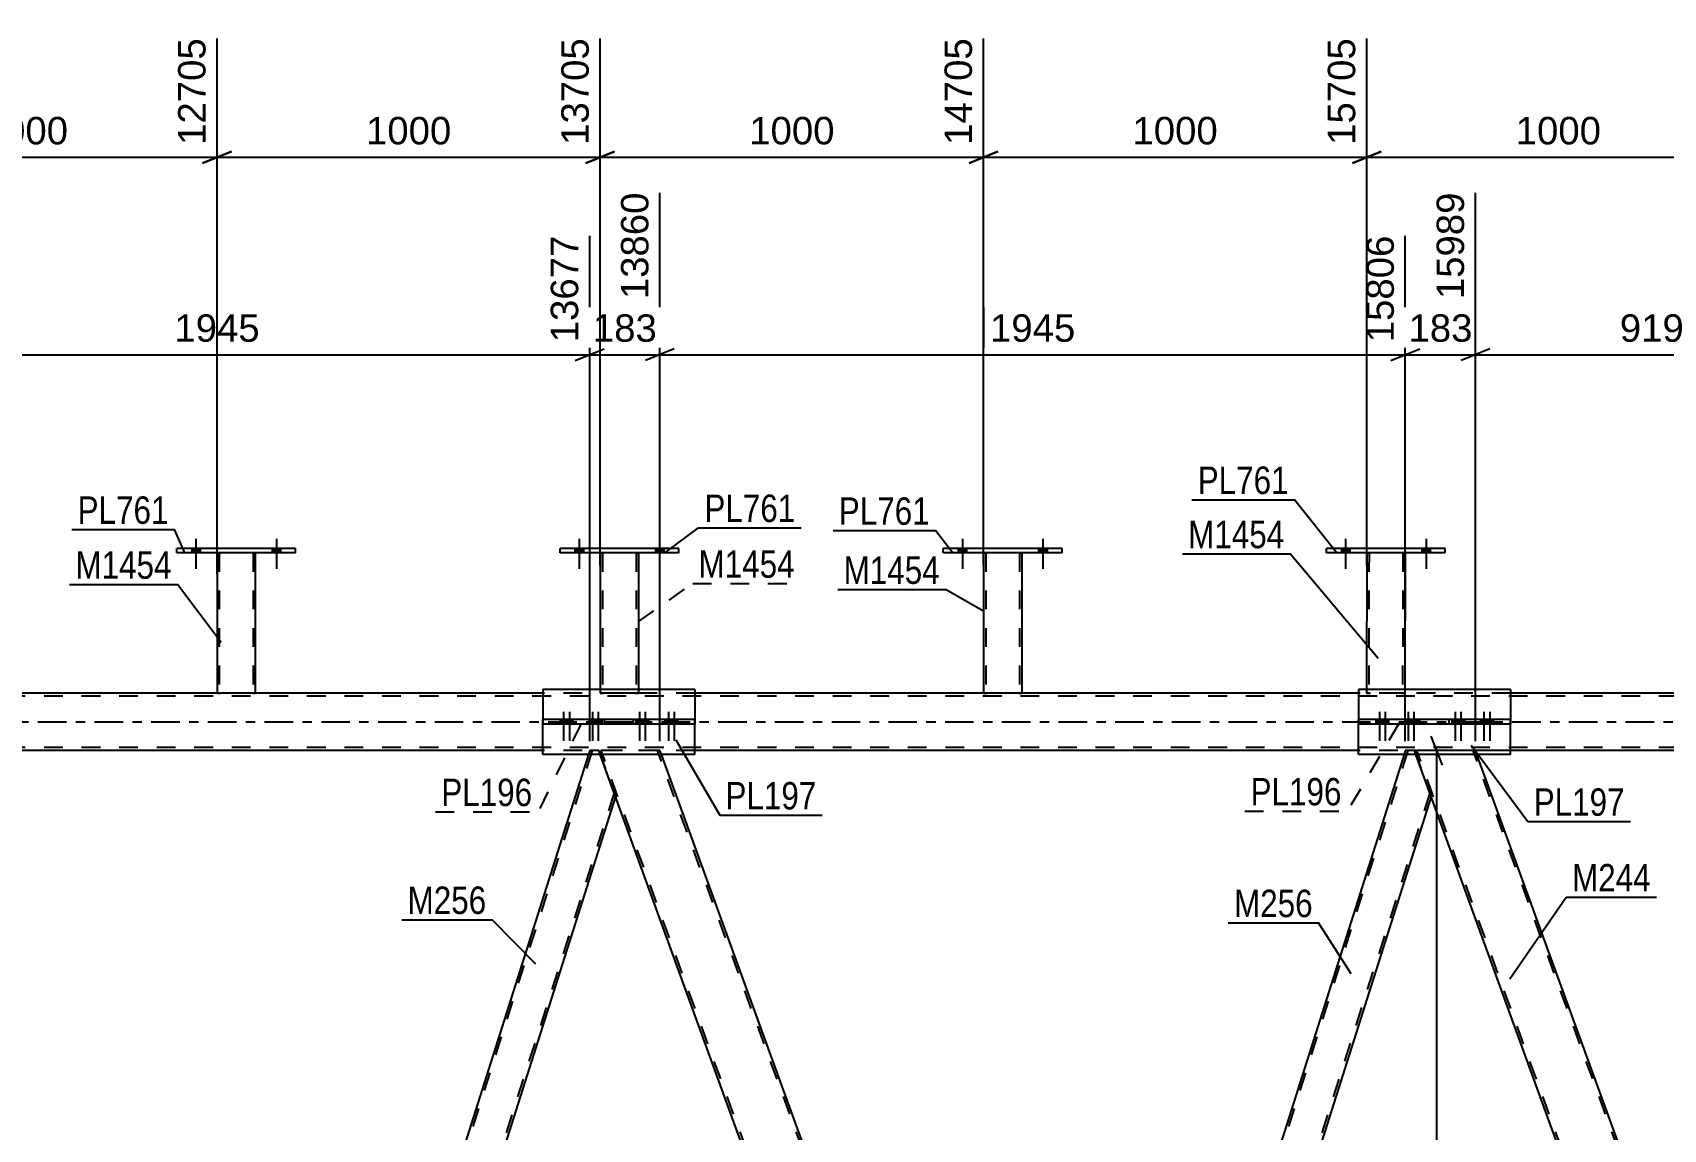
# Model space of a CAD drawing. Header units: millimetres. Extents: x -65 to 776, y -395 to 199.
# Drawn here: x 485.2 to 655.4, y -42.5 to 72 of the extents above; entities that cross this region are included whole.
import ezdxf

# ---------------------------------------------------------------- set-up
doc = ezdxf.new("R2010")
doc.units = ezdxf.units.MM
doc.linetypes.add('DXK_LINE_DOT2', pattern=[3.9198, 1.9599, -1.9599])
doc.linetypes.add('DXK_LINE_DOT3', pattern=[5.9187, 2.979, -0.9799, 0.9799, -0.9799])
doc.styles.add('Arial', font='ARIAL.TTF', dxfattribs={"height": 0.2})
doc.styles.add('Arial Narrow', font='ARIALN.TTF', dxfattribs={"height": 0.2})

# ---------------------------------------------------------------- blocks, each defined once
blk = doc.blocks.new('Bolt-318465366-5908 - 5841')
at = {"linetype": 'Continuous'}
for points in [[(581.82, 17.64), (582.7, 17.64), (582.7, 18.12), (581.82, 18.12)], [(590.22, 17.64), (591.1, 17.64), (591.1, 18.12), (590.22, 18.12)]]:
    blk.add_hatch(color=1, dxfattribs=at).paths.add_polyline_path(points)
at = {"color": 1, "linetype": 'Continuous'}
for p, q in [((582.26, 19.12), (582.26, 16)), ((590.66, 19.12), (590.66, 16)), ((581.82, 18.12), (581.82, 17.64)), ((582.7, 18.12), (582.7, 17.64)), ((590.22, 18.12), (590.22, 17.64)), ((591.1, 18.12), (591.1, 17.64))]:
    blk.add_line(p, q, dxfattribs=at)
blk = doc.blocks.new('Bolt-318465366-5910 - 5841')
at = {"linetype": 'Continuous'}
for points in [[(621.82, 17.64), (622.7, 17.64), (622.7, 18.12), (621.82, 18.12)], [(630.22, 17.64), (631.1, 17.64), (631.1, 18.12), (630.22, 18.12)]]:
    blk.add_hatch(color=1, dxfattribs=at).paths.add_polyline_path(points)
at = {"color": 1, "linetype": 'Continuous'}
for p, q in [((622.26, 19.12), (622.26, 16)), ((630.66, 19.12), (630.66, 16)), ((621.82, 18.12), (621.82, 17.64)), ((622.7, 18.12), (622.7, 17.64)), ((630.22, 18.12), (630.22, 17.64)), ((631.1, 18.12), (631.1, 17.64))]:
    blk.add_line(p, q, dxfattribs=at)
blk = doc.blocks.new('Bolt-318465366-5933 - 5841')
at = {"linetype": 'Continuous'}
for points in [[(621.82, 17.64), (622.7, 17.64), (622.7, 18.12), (621.82, 18.12)], [(630.22, 17.64), (631.1, 17.64), (631.1, 18.12), (630.22, 18.12)]]:
    blk.add_hatch(color=1, dxfattribs=at).paths.add_polyline_path(points)
at = {"color": 1, "linetype": 'Continuous'}
for p, q in [((622.26, 19.12), (622.26, 16)), ((630.66, 19.12), (630.66, 16)), ((621.82, 18.12), (621.82, 17.64)), ((622.7, 18.12), (622.7, 17.64)), ((630.22, 18.12), (630.22, 17.64)), ((631.1, 18.12), (631.1, 17.64))]:
    blk.add_line(p, q, dxfattribs=at)
blk = doc.blocks.new('Part-318465366-5862 - 5841')
at = {"color": 2, "linetype": 'Continuous'}
for p, q in [((620.26, 17.64), (620.26, 18.12)), ((632.66, 18.12), (620.26, 18.12)), ((632.66, 17.64), (620.26, 17.64)), ((632.66, 17.64), (632.66, 18.12))]:
    blk.add_line(p, q, dxfattribs=at)
blk = doc.blocks.new('Part-318465366-5867 - 5841')
at = {"color": 2, "linetype": 'Continuous'}
for p, q in [((624.46, 17.64), (624.45, 3.4)), ((628.46, 17.64), (628.45, 3.4))]:
    blk.add_line(p, q, dxfattribs=at)
at = {"color": 7, "linetype": 'DXK_LINE_DOT2'}
for p, q in [((624.46, 17.64), (624.46, 17.64)), ((624.46, 17.64), (624.46, 17.64)), ((624.49, 17.64), (624.46, 17.64)), ((624.46, 17.64), (624.46, 17.64)), ((624.46, 17.64), (624.49, 17.64)), ((624.6, 17.64), (624.49, 17.64)), ((624.49, 17.64), (624.6, 17.64)), ((624.75, 17.64), (624.6, 17.64)), ((624.6, 17.64), (624.75, 17.64)), ((624.7, 17.64), (624.69, 3)), ((624.7, 17.64), (624.7, 17.64)), ((624.7, 17.64), (624.72, 17.64)), ((624.72, 17.64), (624.7, 17.64)), ((624.72, 17.64), (624.77, 17.64)), ((624.77, 17.64), (624.72, 17.64)), ((628.16, 17.64), (624.75, 17.64)), ((628.16, 17.64), (624.75, 17.64)), ((628.07, 17.64), (624.77, 17.64)), ((624.77, 17.64), (624.85, 17.64)), ((628.15, 17.64), (624.85, 17.64)), ((628.15, 17.64), (628.07, 17.64)), ((628.2, 17.64), (628.15, 17.64)), ((628.15, 17.64), (628.2, 17.64)), ((628.16, 17.64), (628.32, 17.64)), ((628.32, 17.64), (628.16, 17.64)), ((628.22, 17.64), (628.2, 17.64)), ((628.2, 17.64), (628.22, 17.64)), ((628.22, 17.64), (628.21, 3)), ((628.22, 17.64), (628.22, 17.64)), ((628.32, 17.64), (628.42, 17.64)), ((628.42, 17.64), (628.32, 17.64)), ((628.42, 17.64), (628.46, 17.64)), ((628.46, 17.64), (628.42, 17.64)), ((628.46, 17.64), (628.46, 17.64)), ((628.46, 17.64), (628.46, 17.64)), ((628.46, 17.64), (628.46, 17.64)), ((624.45, 3.4), (624.45, 3)), ((624.49, 3), (624.45, 3)), ((624.45, 3), (624.49, 3)), ((624.59, 3), (624.49, 3)), ((624.49, 3), (624.59, 3)), ((624.75, 3), (624.59, 3)), ((624.59, 3), (624.75, 3)), ((624.71, 3), (624.69, 3)), ((624.69, 3), (624.71, 3)), ((624.76, 3), (624.71, 3)), ((624.71, 3), (624.76, 3)), ((628.16, 3), (624.75, 3)), ((628.16, 3), (624.75, 3)), ((628.06, 3), (624.76, 3)), ((624.76, 3), (624.84, 3)), ((628.14, 3), (624.84, 3)), ((628.14, 3), (628.06, 3)), ((628.19, 3), (628.14, 3)), ((628.14, 3), (628.19, 3)), ((628.16, 3), (628.31, 3)), ((628.31, 3), (628.16, 3)), ((628.21, 3), (628.19, 3)), ((628.19, 3), (628.21, 3)), ((628.31, 3), (628.42, 3)), ((628.42, 3), (628.31, 3)), ((628.42, 3), (628.45, 3)), ((628.45, 3), (628.42, 3)), ((628.45, 3.4), (628.45, 3))]:
    blk.add_line(p, q, dxfattribs=at)
blk = doc.blocks.new('Part-318465366-5872 - 5841')
at = {"color": 2, "linetype": 'Continuous'}
for p, q in [((580.26, 17.64), (580.26, 18.12)), ((592.66, 18.12), (580.26, 18.12)), ((592.66, 17.64), (580.26, 17.64)), ((592.66, 17.64), (592.66, 18.12))]:
    blk.add_line(p, q, dxfattribs=at)
blk = doc.blocks.new('Part-318465366-5877 - 5841')
at = {"color": 2, "linetype": 'Continuous'}
for p, q in [((584.46, 17.64), (584.45, 3)), ((588.46, 17.64), (588.45, 3)), ((584.49, 3), (584.45, 3)), ((584.59, 3), (584.49, 3)), ((584.75, 3), (584.59, 3)), ((588.16, 3), (584.75, 3)), ((588.31, 3), (588.16, 3)), ((588.42, 3), (588.31, 3)), ((588.45, 3), (588.42, 3))]:
    blk.add_line(p, q, dxfattribs=at)
at = {"color": 7, "linetype": 'DXK_LINE_DOT2'}
for p, q in [((584.46, 17.64), (584.46, 17.64)), ((584.46, 17.64), (584.46, 17.64)), ((584.49, 17.64), (584.46, 17.64)), ((584.46, 17.64), (584.46, 17.64)), ((584.46, 17.64), (584.49, 17.64)), ((584.6, 17.64), (584.49, 17.64)), ((584.49, 17.64), (584.6, 17.64)), ((584.75, 17.64), (584.6, 17.64)), ((584.6, 17.64), (584.75, 17.64)), ((584.7, 17.64), (584.69, 3)), ((584.7, 17.64), (584.7, 17.64)), ((584.72, 17.64), (584.7, 17.64)), ((584.7, 17.64), (584.72, 17.64)), ((584.77, 17.64), (584.72, 17.64)), ((584.72, 17.64), (584.77, 17.64)), ((588.16, 17.64), (584.75, 17.64)), ((588.16, 17.64), (584.75, 17.64)), ((588.07, 17.64), (584.77, 17.64)), ((584.77, 17.64), (584.85, 17.64)), ((588.15, 17.64), (584.85, 17.64)), ((588.15, 17.64), (588.07, 17.64)), ((588.2, 17.64), (588.15, 17.64)), ((588.15, 17.64), (588.2, 17.64)), ((588.16, 17.64), (588.32, 17.64)), ((588.32, 17.64), (588.16, 17.64)), ((588.22, 17.64), (588.2, 17.64)), ((588.2, 17.64), (588.22, 17.64)), ((588.22, 17.64), (588.21, 3)), ((588.22, 17.64), (588.22, 17.64)), ((588.32, 17.64), (588.42, 17.64)), ((588.42, 17.64), (588.32, 17.64)), ((588.42, 17.64), (588.46, 17.64)), ((588.46, 17.64), (588.42, 17.64)), ((588.46, 17.64), (588.46, 17.64)), ((588.46, 17.64), (588.46, 17.64)), ((588.46, 17.64), (588.46, 17.64)), ((584.45, 3), (584.49, 3)), ((584.49, 3), (584.59, 3)), ((584.59, 3), (584.75, 3)), ((584.69, 3), (584.71, 3)), ((584.69, 3), (584.71, 3)), ((588.06, 3), (584.71, 3)), ((584.71, 3), (584.75, 3)), ((588.21, 3), (584.75, 3)), ((584.75, 3), (584.76, 3)), ((584.76, 3), (584.84, 3)), ((588.14, 3), (584.84, 3)), ((588.14, 3), (588.06, 3)), ((588.19, 3), (588.14, 3)), ((588.14, 3), (588.19, 3)), ((588.21, 3), (588.19, 3)), ((588.19, 3), (588.21, 3)), ((588.21, 3), (588.31, 3)), ((588.31, 3), (588.42, 3)), ((588.42, 3), (588.45, 3))]:
    blk.add_line(p, q, dxfattribs=at)
blk = doc.blocks.new('Part-318465366-5882 - 5841')
at = {"color": 2, "linetype": 'Continuous'}
for p, q in [((540.26, 17.64), (540.26, 18.12)), ((552.66, 18.12), (540.26, 18.12)), ((552.66, 17.64), (540.26, 17.64)), ((552.66, 17.64), (552.66, 18.12))]:
    blk.add_line(p, q, dxfattribs=at)
blk = doc.blocks.new('Part-318465366-5887 - 5841')
at = {"color": 2, "linetype": 'Continuous'}
for p, q in [((544.46, 17.64), (544.45, 3.4)), ((548.46, 17.64), (548.45, 3.4))]:
    blk.add_line(p, q, dxfattribs=at)
at = {"color": 7, "linetype": 'DXK_LINE_DOT2'}
for p, q in [((544.46, 17.64), (544.46, 17.64)), ((544.46, 17.64), (544.46, 17.64)), ((544.49, 17.64), (544.46, 17.64)), ((544.46, 17.64), (544.46, 17.64)), ((544.46, 17.64), (544.49, 17.64)), ((544.6, 17.64), (544.49, 17.64)), ((544.49, 17.64), (544.6, 17.64)), ((544.75, 17.64), (544.6, 17.64)), ((544.6, 17.64), (544.75, 17.64)), ((544.7, 17.64), (544.69, 3)), ((544.7, 17.64), (544.7, 17.64)), ((544.72, 17.64), (544.7, 17.64)), ((544.7, 17.64), (544.72, 17.64)), ((544.77, 17.64), (544.72, 17.64)), ((544.72, 17.64), (544.77, 17.64)), ((548.16, 17.64), (544.75, 17.64)), ((548.16, 17.64), (544.75, 17.64)), ((548.07, 17.64), (544.77, 17.64)), ((544.77, 17.64), (544.85, 17.64)), ((548.15, 17.64), (544.85, 17.64)), ((548.15, 17.64), (548.07, 17.64)), ((548.2, 17.64), (548.15, 17.64)), ((548.15, 17.64), (548.2, 17.64)), ((548.16, 17.64), (548.32, 17.64)), ((548.32, 17.64), (548.16, 17.64)), ((548.22, 17.64), (548.2, 17.64)), ((548.2, 17.64), (548.22, 17.64)), ((548.22, 17.64), (548.21, 3)), ((548.22, 17.64), (548.22, 17.64)), ((548.32, 17.64), (548.42, 17.64)), ((548.42, 17.64), (548.32, 17.64)), ((548.42, 17.64), (548.46, 17.64)), ((548.46, 17.64), (548.42, 17.64)), ((548.46, 17.64), (548.46, 17.64)), ((548.46, 17.64), (548.46, 17.64)), ((548.46, 17.64), (548.46, 17.64)), ((544.45, 3.4), (544.45, 3)), ((544.49, 3), (544.45, 3)), ((544.45, 3), (544.49, 3)), ((544.59, 3), (544.49, 3)), ((544.49, 3), (544.59, 3)), ((544.75, 3), (544.59, 3)), ((544.59, 3), (544.75, 3)), ((544.71, 3), (544.69, 3)), ((544.69, 3), (544.71, 3)), ((544.76, 3), (544.71, 3)), ((544.71, 3), (544.76, 3)), ((548.16, 3), (544.75, 3)), ((548.16, 3), (544.75, 3)), ((548.06, 3), (544.76, 3)), ((544.76, 3), (544.84, 3)), ((548.14, 3), (544.84, 3)), ((548.14, 3), (548.06, 3)), ((548.19, 3), (548.14, 3)), ((548.14, 3), (548.19, 3)), ((548.16, 3), (548.31, 3)), ((548.31, 3), (548.16, 3)), ((548.21, 3), (548.19, 3)), ((548.19, 3), (548.21, 3)), ((548.31, 3), (548.42, 3)), ((548.42, 3), (548.31, 3)), ((548.42, 3), (548.45, 3)), ((548.45, 3), (548.42, 3)), ((548.45, 3.4), (548.45, 3))]:
    blk.add_line(p, q, dxfattribs=at)
blk = doc.blocks.new('Part-318465366-5892 - 5841')
at = {"color": 2, "linetype": 'Continuous'}
for p, q in [((500.26, 17.64), (500.26, 18.12)), ((512.66, 18.12), (500.26, 18.12)), ((512.66, 17.64), (500.26, 17.64)), ((512.66, 17.64), (512.66, 18.12))]:
    blk.add_line(p, q, dxfattribs=at)
blk = doc.blocks.new('Bolt-318465366-5905 - 5841')
at = {"linetype": 'Continuous'}
for points in [[(501.82, 17.64), (502.7, 17.64), (502.7, 18.12), (501.82, 18.12)], [(510.22, 17.64), (511.1, 17.64), (511.1, 18.12), (510.22, 18.12)]]:
    blk.add_hatch(color=1, dxfattribs=at).paths.add_polyline_path(points)
at = {"color": 1, "linetype": 'Continuous'}
for p, q in [((502.26, 19.12), (502.26, 16)), ((510.66, 19.12), (510.66, 16)), ((501.82, 18.12), (501.82, 17.64)), ((502.7, 18.12), (502.7, 17.64)), ((510.22, 18.12), (510.22, 17.64)), ((511.1, 18.12), (511.1, 17.64))]:
    blk.add_line(p, q, dxfattribs=at)
blk = doc.blocks.new('Bolt-318465366-5906 - 5841')
at = {"linetype": 'Continuous'}
for points in [[(541.82, 17.64), (542.7, 17.64), (542.7, 18.12), (541.82, 18.12)], [(550.22, 17.64), (551.1, 17.64), (551.1, 18.12), (550.22, 18.12)]]:
    blk.add_hatch(color=1, dxfattribs=at).paths.add_polyline_path(points)
at = {"color": 1, "linetype": 'Continuous'}
for p, q in [((542.26, 19.12), (542.26, 16)), ((550.66, 19.12), (550.66, 16)), ((541.82, 18.12), (541.82, 17.64)), ((542.7, 18.12), (542.7, 17.64)), ((550.22, 18.12), (550.22, 17.64)), ((551.1, 18.12), (551.1, 17.64))]:
    blk.add_line(p, q, dxfattribs=at)
blk = doc.blocks.new('Bolt-318465366-5907 - 5841')
at = {"linetype": 'Continuous'}
for points in [[(541.82, 17.64), (542.7, 17.64), (542.7, 18.12), (541.82, 18.12)], [(550.22, 17.64), (551.1, 17.64), (551.1, 18.12), (550.22, 18.12)]]:
    blk.add_hatch(color=1, dxfattribs=at).paths.add_polyline_path(points)
at = {"color": 1, "linetype": 'Continuous'}
for p, q in [((542.26, 19.12), (542.26, 16)), ((550.66, 19.12), (550.66, 16)), ((541.82, 18.12), (541.82, 17.64)), ((542.7, 18.12), (542.7, 17.64)), ((550.22, 18.12), (550.22, 17.64)), ((551.1, 18.12), (551.1, 17.64))]:
    blk.add_line(p, q, dxfattribs=at)
blk = doc.blocks.new('Bolt-318465366-5909 - 5841')
at = {"linetype": 'Continuous'}
for points in [[(581.82, 17.64), (582.7, 17.64), (582.7, 18.12), (581.82, 18.12)], [(590.22, 17.64), (591.1, 17.64), (591.1, 18.12), (590.22, 18.12)]]:
    blk.add_hatch(color=1, dxfattribs=at).paths.add_polyline_path(points)
at = {"color": 1, "linetype": 'Continuous'}
for p, q in [((582.26, 19.12), (582.26, 16)), ((590.66, 19.12), (590.66, 16)), ((581.82, 18.12), (581.82, 17.64)), ((582.7, 18.12), (582.7, 17.64)), ((590.22, 18.12), (590.22, 17.64)), ((591.1, 18.12), (591.1, 17.64))]:
    blk.add_line(p, q, dxfattribs=at)
blk = doc.blocks.new('Bolt-318465366-5943 - 5841')
at = {"linetype": 'Continuous'}
for points in [[(501.82, 17.64), (502.7, 17.64), (502.7, 18.12), (501.82, 18.12)], [(510.22, 17.64), (511.1, 17.64), (511.1, 18.12), (510.22, 18.12)]]:
    blk.add_hatch(color=1, dxfattribs=at).paths.add_polyline_path(points)
at = {"color": 1, "linetype": 'Continuous'}
for p, q in [((502.26, 19.12), (502.26, 16)), ((510.66, 19.12), (510.66, 16)), ((501.82, 18.12), (501.82, 17.64)), ((502.7, 18.12), (502.7, 17.64)), ((510.22, 18.12), (510.22, 17.64)), ((511.1, 18.12), (511.1, 17.64))]:
    blk.add_line(p, q, dxfattribs=at)
blk = doc.blocks.new('Part-318465366-5995 - 5841')
at = {"color": 7, "linetype": 'DXK_LINE_DOT2'}
for p, q in [((635.82, -3), (629.44, -3)), ((629.58, -3.4), (629.44, -3)), ((673.01, -122), (629.69, -3)), ((678.88, -122), (635.57, -3)), ((635.97, -3.4), (635.82, -3)), ((672.75, -122), (672.6, -121.6)), ((679.14, -122), (672.75, -122)), ((679.14, -122), (678.99, -121.6))]:
    blk.add_line(p, q, dxfattribs=at)
at = {"color": 2, "linetype": 'Continuous'}
for p, q in [((672.6, -121.6), (629.58, -3.4)), ((678.99, -121.6), (635.97, -3.4))]:
    blk.add_line(p, q, dxfattribs=at)
blk = doc.blocks.new('Part-318465366-6020 - 5841')
at = {"color": 7, "linetype": 'DXK_LINE_DOT2'}
for p, q in [((550.69, -3), (544.3, -3)), ((544.45, -3.4), (544.3, -3)), ((587.87, -122), (544.56, -3)), ((593.75, -122), (550.43, -3)), ((550.84, -3.4), (550.69, -3)), ((587.62, -122), (587.47, -121.6)), ((594, -122), (587.62, -122)), ((594, -122), (593.86, -121.6))]:
    blk.add_line(p, q, dxfattribs=at)
at = {"color": 2, "linetype": 'Continuous'}
for p, q in [((587.47, -121.6), (544.45, -3.4)), ((593.86, -121.6), (550.84, -3.4))]:
    blk.add_line(p, q, dxfattribs=at)
blk = doc.blocks.new('Part-318465366-6025 - 5841')
at = {"color": 2, "linetype": 'Continuous'}
for p, q in [((628.36, -3.4), (592.27, -117.23)), ((631.17, -7.77), (595.08, -121.6))]:
    blk.add_line(p, q, dxfattribs=at)
at = {"color": 7, "linetype": 'DXK_LINE_DOT2'}
for p, q in [((628.74, -3), (592.4, -117.6)), ((628.49, -3), (628.36, -3.4)), ((629.44, -3), (628.49, -3)), ((629.44, -3), (631.17, -7.77)), ((631.04, -7.4), (594.7, -122)), ((594, -122), (592.27, -117.23)), ((594.95, -122), (594, -122)), ((594.95, -122), (595.08, -121.6))]:
    blk.add_line(p, q, dxfattribs=at)
blk = doc.blocks.new('Part-318465366-6030 - 5841')
at = {"color": 2, "linetype": 'Continuous'}
for p, q in [((543.23, -3.4), (507.13, -117.23)), ((546.04, -7.77), (509.95, -121.6))]:
    blk.add_line(p, q, dxfattribs=at)
at = {"color": 7, "linetype": 'DXK_LINE_DOT2'}
for p, q in [((543.61, -3), (507.27, -117.6)), ((543.36, -3), (543.23, -3.4)), ((544.3, -3), (543.36, -3)), ((544.3, -3), (546.04, -7.77)), ((545.91, -7.4), (509.57, -122)), ((508.87, -122), (507.13, -117.23)), ((509.82, -122), (508.87, -122)), ((509.82, -122), (509.95, -121.6))]:
    blk.add_line(p, q, dxfattribs=at)
blk = doc.blocks.new('Bolt-318465366-6336 - 5841')
at = {"linetype": 'Continuous'}
for points in [[(541, 0.24), (540.28, 0.24), (540.28, -0.24), (541, -0.24)], [(541.6, 0.24), (540.88, 0.24), (540.88, -0.24), (541.6, -0.24)], [(544.02, 0.24), (543.3, 0.24), (543.3, -0.24), (544.02, -0.24)], [(544.62, 0.24), (543.9, 0.24), (543.9, -0.24), (544.62, -0.24)]]:
    blk.add_hatch(color=1, dxfattribs=at).paths.add_polyline_path(points)
at = {"color": 1, "linetype": 'Continuous'}
for p, q in [((540.28, 0.24), (540.28, -0.24)), ((540.64, 1.04), (540.64, -1.96)), ((540.88, 0.24), (540.88, -0.24)), ((541, 0.24), (541, -0.24)), ((541.24, 1.04), (541.24, -1.96)), ((541.6, 0.24), (541.6, -0.24)), ((543.3, 0.24), (543.3, -0.24)), ((543.66, 1.04), (543.66, -1.96)), ((543.9, 0.24), (543.9, -0.24)), ((544.02, 0.24), (544.02, -0.24)), ((544.26, 1.04), (544.26, -1.96)), ((544.62, 0.24), (544.62, -0.24))]:
    blk.add_line(p, q, dxfattribs=at)
blk = doc.blocks.new('Bolt-318465366-6068 - 5841')
at = {"linetype": 'Continuous'}
for points in [[(634.05, 0.24), (633.33, 0.24), (633.33, -0.24), (634.05, -0.24)], [(634.65, 0.24), (633.93, 0.24), (633.93, -0.24), (634.65, -0.24)], [(637.06, 0.24), (636.34, 0.24), (636.34, -0.24), (637.06, -0.24)], [(637.66, 0.24), (636.94, 0.24), (636.94, -0.24), (637.66, -0.24)]]:
    blk.add_hatch(color=1, dxfattribs=at).paths.add_polyline_path(points)
at = {"color": 1, "linetype": 'Continuous'}
for p, q in [((633.33, 0.24), (633.33, -0.24)), ((633.69, 1.04), (633.69, -1.96)), ((633.93, 0.24), (633.93, -0.24)), ((634.05, 0.24), (634.05, -0.24)), ((634.29, 1.04), (634.29, -1.96)), ((634.65, 0.24), (634.65, -0.24)), ((636.34, 0.24), (636.34, -0.24)), ((636.7, 1.04), (636.7, -1.96)), ((636.94, 0.24), (636.94, -0.24)), ((637.06, 0.24), (637.06, -0.24)), ((637.3, 1.04), (637.3, -1.96)), ((637.66, 0.24), (637.66, -0.24))]:
    blk.add_line(p, q, dxfattribs=at)
blk = doc.blocks.new('Bolt-318465366-6069 - 5841')
at = {"linetype": 'Continuous'}
for points in [[(626.14, 0.24), (625.42, 0.24), (625.42, -0.24), (626.14, -0.24)], [(626.74, 0.24), (626.02, 0.24), (626.02, -0.24), (626.74, -0.24)], [(629.15, 0.24), (628.43, 0.24), (628.43, -0.24), (629.15, -0.24)], [(629.75, 0.24), (629.03, 0.24), (629.03, -0.24), (629.75, -0.24)]]:
    blk.add_hatch(color=1, dxfattribs=at).paths.add_polyline_path(points)
at = {"color": 1, "linetype": 'Continuous'}
for p, q in [((625.42, 0.24), (625.42, -0.24)), ((625.78, 1.04), (625.78, -1.96)), ((626.02, 0.24), (626.02, -0.24)), ((626.14, 0.24), (626.14, -0.24)), ((626.38, 1.04), (626.38, -1.96)), ((626.74, 0.24), (626.74, -0.24)), ((628.43, 0.24), (628.43, -0.24)), ((628.79, 1.04), (628.79, -1.96)), ((629.03, 0.24), (629.03, -0.24)), ((629.15, 0.24), (629.15, -0.24)), ((629.39, 1.04), (629.39, -1.96)), ((629.75, 0.24), (629.75, -0.24))]:
    blk.add_line(p, q, dxfattribs=at)
blk = doc.blocks.new('Part-318465366-6329 - 5841')
at = {"color": 2, "linetype": 'Continuous'}
for p, q in [((639.47, 0.24), (623.61, 0.24)), ((623.61, 0.24), (623.61, -0.24)), ((630.02, -0.24), (630.02, 0.24)), ((633.06, -0.24), (633.06, 0.24)), ((639.47, 0.24), (639.47, -0.24)), ((639.47, -0.24), (623.61, -0.24))]:
    blk.add_line(p, q, dxfattribs=at)
blk = doc.blocks.new('Part-318465366-6124 - 5841')
at = {"color": 2, "linetype": 'Continuous'}
for p, q in [((639.47, 3.4), (623.61, 3.4)), ((623.61, 3.4), (623.61, 0.24)), ((639.47, 3.4), (639.47, 0.24)), ((623.61, -3.4), (623.61, -0.24)), ((639.47, -3.4), (639.47, -0.24)), ((639.47, -3.4), (623.61, -3.4))]:
    blk.add_line(p, q, dxfattribs=at)
at = {"color": 7, "linetype": 'DXK_LINE_DOT2'}
for p, q in [((623.61, -0.24), (623.61, 0.24)), ((639.47, -0.24), (639.47, 0.24))]:
    blk.add_line(p, q, dxfattribs=at)
blk = doc.blocks.new('Part-318465366-6144 - 5841')
at = {"color": 2, "linetype": 'Continuous'}
for p, q in [((504.46, 17.64), (504.46, 3)), ((508.46, 17.64), (508.46, 3)), ((504.49, 3), (504.46, 3)), ((504.6, 3), (504.49, 3)), ((504.75, 3), (504.6, 3)), ((508.16, 3), (504.75, 3)), ((508.31, 3), (508.16, 3)), ((508.42, 3), (508.31, 3)), ((508.46, 3), (508.42, 3))]:
    blk.add_line(p, q, dxfattribs=at)
at = {"color": 7, "linetype": 'DXK_LINE_DOT2'}
for p, q in [((504.46, 17.64), (504.46, 17.64)), ((504.46, 17.64), (504.46, 17.64)), ((504.46, 17.64), (504.46, 17.64)), ((504.5, 17.64), (504.46, 17.64)), ((504.46, 17.64), (504.5, 17.64)), ((504.6, 17.64), (504.5, 17.64)), ((504.5, 17.64), (504.6, 17.64)), ((504.76, 17.64), (504.6, 17.64)), ((504.6, 17.64), (504.76, 17.64)), ((504.7, 17.64), (504.7, 17.64)), ((504.7, 17.64), (504.7, 3)), ((504.72, 17.64), (504.7, 17.64)), ((504.7, 17.64), (504.72, 17.64)), ((504.77, 17.64), (504.72, 17.64)), ((504.72, 17.64), (504.77, 17.64)), ((508.16, 17.64), (504.76, 17.64)), ((508.16, 17.64), (504.76, 17.64)), ((508.07, 17.64), (504.77, 17.64)), ((504.77, 17.64), (504.85, 17.64)), ((508.15, 17.64), (504.85, 17.64)), ((508.15, 17.64), (508.07, 17.64)), ((508.2, 17.64), (508.15, 17.64)), ((508.15, 17.64), (508.2, 17.64)), ((508.16, 17.64), (508.32, 17.64)), ((508.32, 17.64), (508.16, 17.64)), ((508.22, 17.64), (508.2, 17.64)), ((508.2, 17.64), (508.22, 17.64)), ((508.22, 17.64), (508.22, 17.64)), ((508.22, 17.64), (508.22, 3)), ((508.32, 17.64), (508.42, 17.64)), ((508.42, 17.64), (508.32, 17.64)), ((508.42, 17.64), (508.46, 17.64)), ((508.46, 17.64), (508.42, 17.64)), ((508.46, 17.64), (508.46, 17.64)), ((508.46, 17.64), (508.46, 17.64)), ((508.46, 17.64), (508.46, 17.64)), ((504.46, 3), (504.49, 3)), ((504.49, 3), (504.6, 3)), ((504.6, 3), (504.75, 3)), ((504.7, 3), (504.71, 3)), ((504.7, 3), (504.71, 3)), ((508.07, 3), (504.71, 3)), ((504.71, 3), (504.75, 3)), ((508.22, 3), (504.75, 3)), ((504.75, 3), (504.77, 3)), ((504.77, 3), (504.84, 3)), ((508.15, 3), (504.84, 3)), ((508.15, 3), (508.07, 3)), ((508.2, 3), (508.15, 3)), ((508.15, 3), (508.2, 3)), ((508.22, 3), (508.2, 3)), ((508.2, 3), (508.22, 3)), ((508.22, 3), (508.31, 3)), ((508.31, 3), (508.42, 3)), ((508.42, 3), (508.46, 3))]:
    blk.add_line(p, q, dxfattribs=at)
blk = doc.blocks.new('Part-318465366-6216 - 5841')
at = {"color": 7, "linetype": 'DXK_LINE_DOT2'}
for p, q in [((672.6, 2.68), (12.26, 2.68)), ((554.33, 3), (538.48, 3)), ((639.47, 3), (623.61, 3)), ((672.6, -2.68), (12.26, -2.68)), ((554.33, -3), (538.48, -3)), ((639.47, -3), (623.61, -3))]:
    blk.add_line(p, q, dxfattribs=at)
at = {"color": 2, "linetype": 'Continuous'}
for p, q in [((538.48, 3), (469.2, 3)), ((623.61, 3), (554.33, 3)), ((668.6, 3), (639.47, 3)), ((538.48, -3), (469.2, -3)), ((623.61, -3), (554.33, -3)), ((668.6, -3), (639.47, -3))]:
    blk.add_line(p, q, dxfattribs=at)
at = {"color": 7, "linetype": 'DXK_LINE_DOT3'}
blk.add_line((12.26, 0), (682.6, 0), dxfattribs=at)
blk = doc.blocks.new('Bolt-318465366-6335 - 5841')
at = {"linetype": 'Continuous'}
for points in [[(548.91, 0.24), (548.19, 0.24), (548.19, -0.24), (548.91, -0.24)], [(549.51, 0.24), (548.79, 0.24), (548.79, -0.24), (549.51, -0.24)], [(551.93, 0.24), (551.21, 0.24), (551.21, -0.24), (551.93, -0.24)], [(552.53, 0.24), (551.81, 0.24), (551.81, -0.24), (552.53, -0.24)]]:
    blk.add_hatch(color=1, dxfattribs=at).paths.add_polyline_path(points)
at = {"color": 1, "linetype": 'Continuous'}
for p, q in [((548.19, 0.24), (548.19, -0.24)), ((548.55, 1.04), (548.55, -1.96)), ((548.79, 0.24), (548.79, -0.24)), ((548.91, 0.24), (548.91, -0.24)), ((549.15, 1.04), (549.15, -1.96)), ((549.51, 0.24), (549.51, -0.24)), ((551.21, 0.24), (551.21, -0.24)), ((551.57, 1.04), (551.57, -1.96)), ((551.81, 0.24), (551.81, -0.24)), ((551.93, 0.24), (551.93, -0.24)), ((552.17, 1.04), (552.17, -1.96)), ((552.53, 0.24), (552.53, -0.24))]:
    blk.add_line(p, q, dxfattribs=at)
blk = doc.blocks.new('Part-318465366-6341 - 5841')
at = {"color": 2, "linetype": 'Continuous'}
for p, q in [((554.33, 3.4), (538.48, 3.4)), ((538.48, 3.4), (538.48, 0.24)), ((554.33, 3.4), (554.33, 0.24)), ((538.48, -3.4), (538.48, -0.24)), ((554.33, -3.4), (554.33, -0.24)), ((554.33, -3.4), (538.48, -3.4))]:
    blk.add_line(p, q, dxfattribs=at)
at = {"color": 7, "linetype": 'DXK_LINE_DOT2'}
for p, q in [((538.48, -0.24), (538.48, 0.24)), ((554.33, -0.24), (554.33, 0.24))]:
    blk.add_line(p, q, dxfattribs=at)
blk = doc.blocks.new('Part-318465366-6346 - 5841')
at = {"color": 2, "linetype": 'Continuous'}
for p, q in [((554.33, 0.24), (538.48, 0.24)), ((538.48, 0.24), (538.48, -0.24)), ((544.89, -0.24), (544.89, 0.24)), ((547.92, -0.24), (547.92, 0.24)), ((554.33, 0.24), (554.33, -0.24)), ((554.33, -0.24), (538.48, -0.24))]:
    blk.add_line(p, q, dxfattribs=at)
blk = doc.blocks.new('Part-318465366-6510 - 5841')
at = {"color": 7, "linetype": 'DXK_LINE_DOT2'}
for p, q in [((465.56, -3), (459.17, -3)), ((459.32, -3.4), (459.17, -3)), ((502.74, -122), (459.43, -3)), ((508.61, -122), (465.3, -3)), ((465.7, -3.4), (465.56, -3)), ((502.48, -122), (502.34, -121.6)), ((508.87, -122), (502.48, -122)), ((508.87, -122), (508.72, -121.6))]:
    blk.add_line(p, q, dxfattribs=at)
at = {"color": 2, "linetype": 'Continuous'}
for p, q in [((502.34, -121.6), (459.32, -3.4)), ((508.72, -121.6), (465.7, -3.4))]:
    blk.add_line(p, q, dxfattribs=at)
blk = doc.blocks.new('StraightDimension-318465366-7157 - 5841')
at = {"color": 7, "linetype": 'Continuous'}
for p, q in [((464.46, 15.44), (464.46, 71.37)), ((504.46, 15.44), (504.46, 71.37)), ((465.96, 59.55), (462.96, 58.35)), ((464.46, 58.95), (504.46, 58.95)), ((502.96, 58.35), (505.96, 59.55))]:
    blk.add_line(p, q, dxfattribs=at)
at = {"color": 0, "linetype": 'Continuous'}
blk.add_wipeout([(503.86, 71.97), (499.66, 71.97), (499.66, 59.65), (503.86, 59.65)], dxfattribs=at)
at = {"color": 0}
blk.add_wipeout([(489.51, 59.7), (489.51, 63.9), (479.41, 63.9), (479.41, 59.7)], dxfattribs=at)
at = {"color": 3, "linetype": 'Continuous', "style": 'Arial'}
blk.add_text('12705', height=2.865, rotation=90.0002, dxfattribs=at).set_placement((503.26, 60.25))
at = {"color": 3, "style": 'Arial'}
blk.add_text('1000', height=2.865, dxfattribs=at).set_placement((480.01, 60.3))
blk = doc.blocks.new('StraightDimension-318465366-7420 - 5841')
at = {"color": 7, "linetype": 'Continuous'}
for p, q in [((550.69, -2), (550.69, 55.25)), ((628.49, -2), (628.49, 50.75)), ((552.19, 38.94), (549.19, 37.74)), ((550.69, 38.34), (628.49, 38.34)), ((626.99, 37.74), (629.99, 38.94))]:
    blk.add_line(p, q, dxfattribs=at)
at = {"color": 0, "linetype": 'Continuous'}
blk.add_wipeout([(627.89, 51.35), (623.69, 51.35), (623.69, 39.04), (627.89, 39.04)], dxfattribs=at)
at = {"color": 0}
blk.add_wipeout([(594.64, 39.09), (594.64, 43.29), (584.54, 43.29), (584.54, 39.09)], dxfattribs=at)
at = {"color": 3, "linetype": 'Continuous', "style": 'Arial'}
blk.add_text('15806', height=2.865, rotation=90.0002, dxfattribs=at).set_placement((627.29, 39.64))
at = {"color": 3, "style": 'Arial'}
blk.add_text('1945', height=2.865, dxfattribs=at).set_placement((585.14, 39.69))
blk = doc.blocks.new('StraightDimension-318465366-7127 - 5841')
at = {"color": 7, "linetype": 'Continuous'}
for p, q in [((584.46, 16.33), (584.46, 71.37)), ((624.46, 16.33), (624.46, 71.37)), ((585.96, 59.55), (582.96, 58.35)), ((584.46, 58.95), (624.46, 58.95)), ((622.96, 58.35), (625.96, 59.55))]:
    blk.add_line(p, q, dxfattribs=at)
at = {"color": 0, "linetype": 'Continuous'}
blk.add_wipeout([(623.86, 71.97), (619.66, 71.97), (619.66, 59.65), (623.86, 59.65)], dxfattribs=at)
at = {"color": 0}
blk.add_wipeout([(609.5, 59.7), (609.5, 63.9), (599.41, 63.9), (599.41, 59.7)], dxfattribs=at)
at = {"color": 3, "linetype": 'Continuous', "style": 'Arial'}
blk.add_text('15705', height=2.865, rotation=90.0002, dxfattribs=at).set_placement((623.26, 60.25))
at = {"color": 3, "style": 'Arial'}
blk.add_text('1000', height=2.865, dxfattribs=at).set_placement((600.01, 60.3))
blk = doc.blocks.new('StraightDimension-318465366-7468 - 5841')
at = {"color": 7, "linetype": 'Continuous'}
for p, q in [((465.56, -2), (465.56, 55.25)), ((543.36, -2), (543.36, 50.75)), ((467.06, 38.94), (464.06, 37.74)), ((465.56, 38.34), (543.36, 38.34)), ((541.86, 37.74), (544.86, 38.94))]:
    blk.add_line(p, q, dxfattribs=at)
at = {"color": 0, "linetype": 'Continuous'}
blk.add_wipeout([(542.76, 51.35), (538.56, 51.35), (538.56, 39.04), (542.76, 39.04)], dxfattribs=at)
at = {"color": 0}
blk.add_wipeout([(509.5, 39.09), (509.5, 43.29), (499.41, 43.29), (499.41, 39.09)], dxfattribs=at)
at = {"color": 3, "linetype": 'Continuous', "style": 'Arial'}
blk.add_text('13677', height=2.865, rotation=90.0002, dxfattribs=at).set_placement((542.16, 39.64))
at = {"color": 3, "style": 'Arial'}
blk.add_text('1945', height=2.865, dxfattribs=at).set_placement((500.01, 39.69))
blk = doc.blocks.new('StraightDimension-318465366-7444 - 5841')
at = {"color": 7, "linetype": 'Continuous'}
for p, q in [((550.69, -2), (550.69, 55.25)), ((543.36, -2), (543.36, 50.75)), ((541.86, 37.74), (544.86, 38.94)), ((543.36, 38.34), (550.69, 38.34)), ((552.19, 38.94), (549.19, 37.74))]:
    blk.add_line(p, q, dxfattribs=at)
at = {"color": 0}
blk.add_wipeout([(550.96, 39.09), (550.96, 43.29), (543.09, 43.29), (543.09, 39.09)], dxfattribs=at)
at = {"color": 3, "style": 'Arial'}
blk.add_text('183', height=2.865, dxfattribs=at).set_placement((543.69, 39.69))
at = {"color": 0, "linetype": 'Continuous'}
blk.add_wipeout([(550.09, 55.85), (545.89, 55.85), (545.89, 43.54), (550.09, 43.54)], dxfattribs=at)
at = {"color": 3, "linetype": 'Continuous', "style": 'Arial'}
blk.add_text('13860', height=2.865, rotation=90.0002, dxfattribs=at).set_placement((549.49, 44.14))
blk = doc.blocks.new('StraightDimension-318465366-7752 - 5841')
at = {"color": 7, "linetype": 'Continuous'}
for p, q in [((635.82, -2), (635.82, 55.25)), ((628.49, -2), (628.49, 50.75)), ((626.99, 37.74), (629.99, 38.94)), ((628.49, 38.34), (635.82, 38.34)), ((637.32, 38.94), (634.32, 37.74))]:
    blk.add_line(p, q, dxfattribs=at)
at = {"color": 0}
blk.add_wipeout([(636.09, 39.09), (636.09, 43.29), (628.22, 43.29), (628.22, 39.09)], dxfattribs=at)
at = {"color": 3, "style": 'Arial'}
blk.add_text('183', height=2.865, dxfattribs=at).set_placement((628.82, 39.69))
at = {"color": 0, "linetype": 'Continuous'}
blk.add_wipeout([(635.22, 55.85), (631.02, 55.85), (631.02, 43.54), (635.22, 43.54)], dxfattribs=at)
at = {"color": 3, "linetype": 'Continuous', "style": 'Arial'}
blk.add_text('15989', height=2.865, rotation=90.0002, dxfattribs=at).set_placement((634.62, 44.14))
blk = doc.blocks.new('StraightDimension-318465366-7853 - 5841')
at = {"color": 7, "linetype": 'Continuous'}
for p, q in [((632.38, -4.5), (631.18, -1.5)), ((649.76, -3), (628.93, -3)), ((631.78, -122), (631.78, -3)), ((631.18, -120.5), (632.38, -123.5)), ((649.76, -122), (628.93, -122))]:
    blk.add_line(p, q, dxfattribs=at)
at = {"color": 0}
blk.add_wipeout([(631.03, -57.45), (626.83, -57.45), (626.83, -67.55), (631.03, -67.55)], dxfattribs=at)
at = {"color": 3, "style": 'Arial'}
blk.add_text('2975', height=2.865, rotation=90.0002, dxfattribs=at).set_placement((630.43, -66.95))
blk = doc.blocks.new('StraightDimension-318465366-7117 - 5841')
at = {"color": 7, "linetype": 'Continuous'}
for p, q in [((624.46, 16.33), (624.46, 71.37)), ((664.46, 18.64), (664.46, 71.37)), ((625.96, 59.55), (622.96, 58.35)), ((624.46, 58.95), (664.46, 58.95)), ((662.96, 58.35), (665.96, 59.55))]:
    blk.add_line(p, q, dxfattribs=at)
at = {"color": 0, "linetype": 'Continuous'}
blk.add_wipeout([(663.86, 71.97), (659.66, 71.97), (659.66, 59.65), (663.86, 59.65)], dxfattribs=at)
at = {"color": 0}
blk.add_wipeout([(649.5, 59.7), (649.5, 63.9), (639.41, 63.9), (639.41, 59.7)], dxfattribs=at)
at = {"color": 3, "linetype": 'Continuous', "style": 'Arial'}
blk.add_text('16705', height=2.865, rotation=90.0002, dxfattribs=at).set_placement((663.26, 60.25))
at = {"color": 3, "style": 'Arial'}
blk.add_text('1000', height=2.865, dxfattribs=at).set_placement((640.01, 60.3))
blk = doc.blocks.new('StraightDimension-318465366-7137 - 5841')
at = {"color": 7, "linetype": 'Continuous'}
for p, q in [((544.46, 16.33), (544.46, 71.37)), ((584.46, 16.33), (584.46, 71.37)), ((545.96, 59.55), (542.96, 58.35)), ((544.46, 58.95), (584.46, 58.95)), ((582.96, 58.35), (585.96, 59.55))]:
    blk.add_line(p, q, dxfattribs=at)
at = {"color": 0, "linetype": 'Continuous'}
blk.add_wipeout([(583.86, 71.97), (579.66, 71.97), (579.66, 59.65), (583.86, 59.65)], dxfattribs=at)
at = {"color": 0}
blk.add_wipeout([(569.5, 59.7), (569.5, 63.9), (559.41, 63.9), (559.41, 59.7)], dxfattribs=at)
at = {"color": 3, "linetype": 'Continuous', "style": 'Arial'}
blk.add_text('14705', height=2.865, rotation=90.0002, dxfattribs=at).set_placement((583.26, 60.25))
at = {"color": 3, "style": 'Arial'}
blk.add_text('1000', height=2.865, dxfattribs=at).set_placement((560.01, 60.3))
blk = doc.blocks.new('StraightDimension-318465366-7147 - 5841')
at = {"color": 7, "linetype": 'Continuous'}
for p, q in [((504.46, 15.44), (504.46, 71.37)), ((544.46, 16.33), (544.46, 71.37)), ((505.96, 59.55), (502.96, 58.35)), ((504.46, 58.95), (544.46, 58.95)), ((542.96, 58.35), (545.96, 59.55))]:
    blk.add_line(p, q, dxfattribs=at)
at = {"color": 0, "linetype": 'Continuous'}
blk.add_wipeout([(543.86, 71.97), (539.66, 71.97), (539.66, 59.65), (543.86, 59.65)], dxfattribs=at)
at = {"color": 0}
blk.add_wipeout([(529.5, 59.7), (529.5, 63.9), (519.41, 63.9), (519.41, 59.7)], dxfattribs=at)
at = {"color": 3, "linetype": 'Continuous', "style": 'Arial'}
blk.add_text('13705', height=2.865, rotation=90.0002, dxfattribs=at).set_placement((543.26, 60.25))
at = {"color": 3, "style": 'Arial'}
blk.add_text('1000', height=2.865, dxfattribs=at).set_placement((520.01, 60.3))
blk = doc.blocks.new('StraightDimension-318465366-7735 - 5841')
at = {"color": 7, "linetype": 'Continuous'}
for p, q in [((635.82, -2), (635.82, 55.25)), ((672.6, 4), (672.6, 50.75)), ((637.32, 38.94), (634.32, 37.74)), ((635.82, 38.34), (672.6, 38.34)), ((671.1, 37.74), (674.1, 38.94))]:
    blk.add_line(p, q, dxfattribs=at)
at = {"color": 0, "linetype": 'Continuous'}
blk.add_wipeout([(672, 51.35), (667.8, 51.35), (667.8, 39.04), (672, 39.04)], dxfattribs=at)
at = {"color": 0}
blk.add_wipeout([(658.15, 39.09), (658.15, 43.29), (650.28, 43.29), (650.28, 39.09)], dxfattribs=at)
at = {"color": 3, "linetype": 'Continuous', "style": 'Arial'}
blk.add_text('16908', height=2.865, rotation=90.0002, dxfattribs=at).set_placement((671.4, 39.64))
at = {"color": 3, "style": 'Arial'}
blk.add_text('919', height=2.865, dxfattribs=at).set_placement((650.88, 39.69))
blk = doc.blocks.new('Mark-318465366-5873 - 5841')
at = {"color": 0}
blk.add_wipeout([(579.91, 14.41), (579.91, 17.41), (569.86, 17.41), (569.86, 14.41)], dxfattribs=at)
blk.add_wipeout([(579.91, 14.41), (579.91, 17.41), (569.86, 17.41), (569.86, 14.41)], dxfattribs=at)
at = {"color": 30, "linetype": 'Continuous'}
for p in [(569.26, 13.81), (584.46, 11.57)]:
    blk.add_line(p, (580.51, 13.81), dxfattribs=at)
at = {"color": 3, "style": 'Arial Narrow'}
blk.add_text('M1454', height=2.863, dxfattribs=at).set_placement((569.86, 14.41))
blk = doc.blocks.new('Mark-318465366-5858 - 5841')
at = {"color": 0}
blk.add_wipeout([(616.33, 23.8), (616.33, 26.8), (606.82, 26.8), (606.82, 23.8)], dxfattribs=at)
blk.add_wipeout([(616.33, 23.8), (616.33, 26.8), (606.82, 26.8), (606.82, 23.8)], dxfattribs=at)
at = {"color": 30, "linetype": 'Continuous'}
for p in [(606.22, 23.2), (621.28, 17.72)]:
    blk.add_line(p, (616.93, 23.2), dxfattribs=at)
at = {"color": 3, "style": 'Arial Narrow'}
blk.add_text('PL761', height=2.863, dxfattribs=at).set_placement((606.82, 23.8))
blk = doc.blocks.new('Mark-318465366-5863 - 5841')
at = {"color": 0}
blk.add_wipeout([(615.87, 18.14), (615.87, 21.14), (605.82, 21.14), (605.82, 18.14)], dxfattribs=at)
blk.add_wipeout([(615.87, 18.14), (615.87, 21.14), (605.82, 21.14), (605.82, 18.14)], dxfattribs=at)
at = {"color": 30, "linetype": 'Continuous'}
for p in [(605.22, 17.54), (625.64, 6.61)]:
    blk.add_line(p, (616.47, 17.54), dxfattribs=at)
at = {"color": 3, "style": 'Arial Narrow'}
blk.add_text('M1454', height=2.863, dxfattribs=at).set_placement((605.82, 18.14))
blk = doc.blocks.new('Mark-318465366-5868 - 5841')
at = {"color": 0}
blk.add_wipeout([(578.86, 20.58), (578.86, 23.58), (569.36, 23.58), (569.36, 20.58)], dxfattribs=at)
blk.add_wipeout([(578.86, 20.58), (578.86, 23.58), (569.36, 23.58), (569.36, 20.58)], dxfattribs=at)
at = {"color": 30, "linetype": 'Continuous'}
for p in [(568.76, 19.98), (581.19, 17.71)]:
    blk.add_line(p, (579.46, 19.98), dxfattribs=at)
at = {"color": 3, "style": 'Arial Narrow'}
blk.add_text('PL761', height=2.863, dxfattribs=at).set_placement((569.36, 20.58))
blk = doc.blocks.new('Mark-318465366-5878 - 5841')
at = {"color": 0}
blk.add_wipeout([(564.84, 20.87), (564.84, 23.87), (555.33, 23.87), (555.33, 20.87)], dxfattribs=at)
blk.add_wipeout([(564.84, 20.87), (564.84, 23.87), (555.33, 23.87), (555.33, 20.87)], dxfattribs=at)
at = {"color": 30, "linetype": 'Continuous'}
for p, q in [((551.2, 17.64), (554.73, 20.27)), ((554.73, 20.27), (565.44, 20.27))]:
    blk.add_line(p, q, dxfattribs=at)
at = {"color": 3, "style": 'Arial Narrow'}
blk.add_text('PL761', height=2.863, dxfattribs=at).set_placement((555.33, 20.87))
blk = doc.blocks.new('Mark-318465366-5883 - 5841')
at = {"color": 0}
blk.add_wipeout([(564.77, 15.05), (564.77, 18.05), (554.72, 18.05), (554.72, 15.05)], dxfattribs=at)
blk.add_wipeout([(564.77, 15.05), (564.77, 18.05), (554.72, 18.05), (554.72, 15.05)], dxfattribs=at)
at = {"color": 30, "linetype": 'DXK_LINE_DOT2'}
for p, q in [((548.45, 10.47), (554.12, 14.45)), ((554.12, 14.45), (565.37, 14.45))]:
    blk.add_line(p, q, dxfattribs=at)
at = {"color": 3, "style": 'Arial Narrow'}
blk.add_text('M1454', height=2.863, dxfattribs=at).set_placement((554.72, 15.05))
blk = doc.blocks.new('Mark-318465366-5888 - 5841')
at = {"color": 0}
blk.add_wipeout([(499.41, 20.68), (499.41, 23.68), (489.91, 23.68), (489.91, 20.68)], dxfattribs=at)
blk.add_wipeout([(499.41, 20.68), (499.41, 23.68), (489.91, 23.68), (489.91, 20.68)], dxfattribs=at)
at = {"color": 30, "linetype": 'Continuous'}
for p in [(489.31, 20.08), (501.11, 17.64)]:
    blk.add_line(p, (500.01, 20.08), dxfattribs=at)
at = {"color": 3, "style": 'Arial Narrow'}
blk.add_text('PL761', height=2.863, dxfattribs=at).set_placement((489.91, 20.68))
blk = doc.blocks.new('Mark-318465366-6342 - 5841')
at = {"color": 0}
blk.add_wipeout([(537.37, -8.79), (537.37, -5.79), (527.87, -5.79), (527.87, -8.79)], dxfattribs=at)
blk.add_wipeout([(537.37, -8.79), (537.37, -5.79), (527.87, -5.79), (527.87, -8.79)], dxfattribs=at)
at = {"color": 30, "linetype": 'DXK_LINE_DOT2'}
for p in [(542.44, -0.24), (527.27, -9.39)]:
    blk.add_line(p, (537.97, -9.39), dxfattribs=at)
at = {"color": 3, "style": 'Arial Narrow'}
blk.add_text('PL196', height=2.863, dxfattribs=at).set_placement((527.87, -8.79))
blk = doc.blocks.new('Mark-318465366-5991 - 5841')
at = {"color": 0}
blk.add_wipeout([(654.11, -17.7), (654.11, -14.7), (645.89, -14.7), (645.89, -17.7)], dxfattribs=at)
blk.add_wipeout([(654.11, -17.7), (654.11, -14.7), (645.89, -14.7), (645.89, -17.7)], dxfattribs=at)
at = {"color": 30, "linetype": 'Continuous'}
for p, q in [((639.39, -26.81), (645.29, -18.3)), ((645.29, -18.3), (654.71, -18.3))]:
    blk.add_line(p, q, dxfattribs=at)
at = {"color": 3, "style": 'Arial Narrow'}
blk.add_text('M244', height=2.863, dxfattribs=at).set_placement((645.89, -17.7))
blk = doc.blocks.new('Mark-318465366-6021 - 5841')
at = {"color": 0}
blk.add_wipeout([(618.84, -20.38), (618.84, -17.38), (610.61, -17.38), (610.61, -20.38)], dxfattribs=at)
blk.add_wipeout([(618.84, -20.38), (618.84, -17.38), (610.61, -17.38), (610.61, -20.38)], dxfattribs=at)
at = {"color": 30, "linetype": 'Continuous'}
for p in [(610.01, -20.98), (622.82, -26.29)]:
    blk.add_line(p, (619.44, -20.98), dxfattribs=at)
at = {"color": 3, "style": 'Arial Narrow'}
blk.add_text('M256', height=2.863, dxfattribs=at).set_placement((610.61, -20.38))
blk = doc.blocks.new('Mark-318465366-6026 - 5841')
at = {"color": 0}
blk.add_wipeout([(532.57, -20.05), (532.57, -17.05), (524.35, -17.05), (524.35, -20.05)], dxfattribs=at)
blk.add_wipeout([(532.57, -20.05), (532.57, -17.05), (524.35, -17.05), (524.35, -20.05)], dxfattribs=at)
at = {"color": 30, "linetype": 'Continuous'}
for p in [(523.75, -20.65), (537.72, -25.29)]:
    blk.add_line(p, (533.17, -20.65), dxfattribs=at)
at = {"color": 3, "style": 'Arial Narrow'}
blk.add_text('M256', height=2.863, dxfattribs=at).set_placement((524.35, -20.05))
blk = doc.blocks.new('Mark-318465366-6120 - 5841')
at = {"color": 0}
blk.add_wipeout([(651.39, -9.8), (651.39, -6.8), (641.89, -6.8), (641.89, -9.8)], dxfattribs=at)
blk.add_wipeout([(651.39, -9.8), (651.39, -6.8), (641.89, -6.8), (641.89, -9.8)], dxfattribs=at)
at = {"color": 30, "linetype": 'Continuous'}
for p, q in [((635.35, -2.44), (641.29, -10.4)), ((641.29, -10.4), (651.99, -10.4))]:
    blk.add_line(p, q, dxfattribs=at)
at = {"color": 3, "style": 'Arial Narrow'}
blk.add_text('PL197', height=2.863, dxfattribs=at).set_placement((641.89, -9.8))
blk = doc.blocks.new('Mark-318465366-6140 - 5841')
at = {"color": 0}
blk.add_wipeout([(499.73, 14.95), (499.73, 17.95), (489.68, 17.95), (489.68, 14.95)], dxfattribs=at)
blk.add_wipeout([(499.73, 14.95), (499.73, 17.95), (489.68, 17.95), (489.68, 14.95)], dxfattribs=at)
at = {"color": 30, "linetype": 'Continuous'}
for p in [(489.08, 14.35), (504.88, 8.29)]:
    blk.add_line(p, (500.33, 14.35), dxfattribs=at)
at = {"color": 3, "style": 'Arial Narrow'}
blk.add_text('M1454', height=2.863, dxfattribs=at).set_placement((489.68, 14.95))
blk = doc.blocks.new('Mark-318465366-6325 - 5841')
at = {"color": 0}
blk.add_wipeout([(621.85, -8.72), (621.85, -5.72), (612.34, -5.72), (612.34, -8.72)], dxfattribs=at)
blk.add_wipeout([(621.85, -8.72), (621.85, -5.72), (612.34, -5.72), (612.34, -8.72)], dxfattribs=at)
at = {"color": 30, "linetype": 'DXK_LINE_DOT2'}
for p in [(627.77, -0.24), (611.74, -9.32)]:
    blk.add_line(p, (622.45, -9.32), dxfattribs=at)
at = {"color": 3, "style": 'Arial Narrow'}
blk.add_text('PL196', height=2.863, dxfattribs=at).set_placement((612.34, -8.72))
blk = doc.blocks.new('Mark-318465366-6337 - 5841')
at = {"color": 0}
blk.add_wipeout([(567.04, -9.14), (567.04, -6.14), (557.53, -6.14), (557.53, -9.14)], dxfattribs=at)
blk.add_wipeout([(567.04, -9.14), (567.04, -6.14), (557.53, -6.14), (557.53, -9.14)], dxfattribs=at)
at = {"color": 30, "linetype": 'Continuous'}
for p, q in [((552.34, -1.87), (556.93, -9.74)), ((556.93, -9.74), (567.64, -9.74))]:
    blk.add_line(p, q, dxfattribs=at)
at = {"color": 3, "style": 'Arial Narrow'}
blk.add_text('PL197', height=2.863, dxfattribs=at).set_placement((557.53, -9.14))

msp = doc.modelspace()

# ---------------------------------------------------------------- block references
for name in ['Bolt-318465366-5905 - 5841', 'Bolt-318465366-5943 - 5841', 'Bolt-318465366-5906 - 5841', 'Bolt-318465366-5907 - 5841', 'Bolt-318465366-5908 - 5841', 'Bolt-318465366-5909 - 5841', 'Bolt-318465366-5910 - 5841', 'Bolt-318465366-5933 - 5841', 'Part-318465366-5892 - 5841', 'Part-318465366-6144 - 5841', 'Part-318465366-5882 - 5841', 'Part-318465366-5887 - 5841', 'Part-318465366-5872 - 5841', 'Part-318465366-5877 - 5841', 'Part-318465366-5862 - 5841', 'Part-318465366-5867 - 5841', 'Part-318465366-6216 - 5841', 'Part-318465366-6341 - 5841', 'Part-318465366-6124 - 5841', 'Part-318465366-6346 - 5841', 'Bolt-318465366-6336 - 5841', 'Bolt-318465366-6335 - 5841', 'Part-318465366-6329 - 5841', 'Bolt-318465366-6069 - 5841', 'Bolt-318465366-6068 - 5841', 'Part-318465366-6510 - 5841', 'Part-318465366-6030 - 5841', 'Part-318465366-6020 - 5841', 'Part-318465366-6025 - 5841', 'Part-318465366-5995 - 5841']:
    msp.add_blockref(name, (0, 0))

# ---------------------------------------------------------------- next in the draw order: block references
for name in ['StraightDimension-318465366-7157 - 5841', 'StraightDimension-318465366-7420 - 5841', 'Mark-318465366-6026 - 5841', 'Mark-318465366-6021 - 5841']:
    msp.add_blockref(name, (0, 0))

# ---------------------------------------------------------------- next in the draw order: block references
for name in ['StraightDimension-318465366-7127 - 5841', 'StraightDimension-318465366-7468 - 5841', 'StraightDimension-318465366-7752 - 5841']:
    msp.add_blockref(name, (0, 0))

# ---------------------------------------------------------------- next in the draw order: block references
for name in ['StraightDimension-318465366-7117 - 5841', 'StraightDimension-318465366-7444 - 5841', 'Mark-318465366-5858 - 5841', 'Mark-318465366-5888 - 5841', 'StraightDimension-318465366-7853 - 5841']:
    msp.add_blockref(name, (0, 0))

# ---------------------------------------------------------------- next in the draw order: block references
for name in ['StraightDimension-318465366-7137 - 5841', 'StraightDimension-318465366-7735 - 5841', 'Mark-318465366-5863 - 5841', 'Mark-318465366-6342 - 5841', 'Mark-318465366-6325 - 5841', 'Mark-318465366-6337 - 5841', 'Mark-318465366-5991 - 5841']:
    msp.add_blockref(name, (0, 0))

# ---------------------------------------------------------------- next in the draw order: block references
for name in ['StraightDimension-318465366-7147 - 5841', 'Mark-318465366-5878 - 5841', 'Mark-318465366-5873 - 5841', 'Mark-318465366-6120 - 5841']:
    msp.add_blockref(name, (0, 0))

# ---------------------------------------------------------------- next in the draw order: block references
for name in ['Mark-318465366-5868 - 5841', 'Mark-318465366-6140 - 5841', 'Mark-318465366-5883 - 5841']:
    msp.add_blockref(name, (0, 0))

doc.saveas('drawing.dxf')
